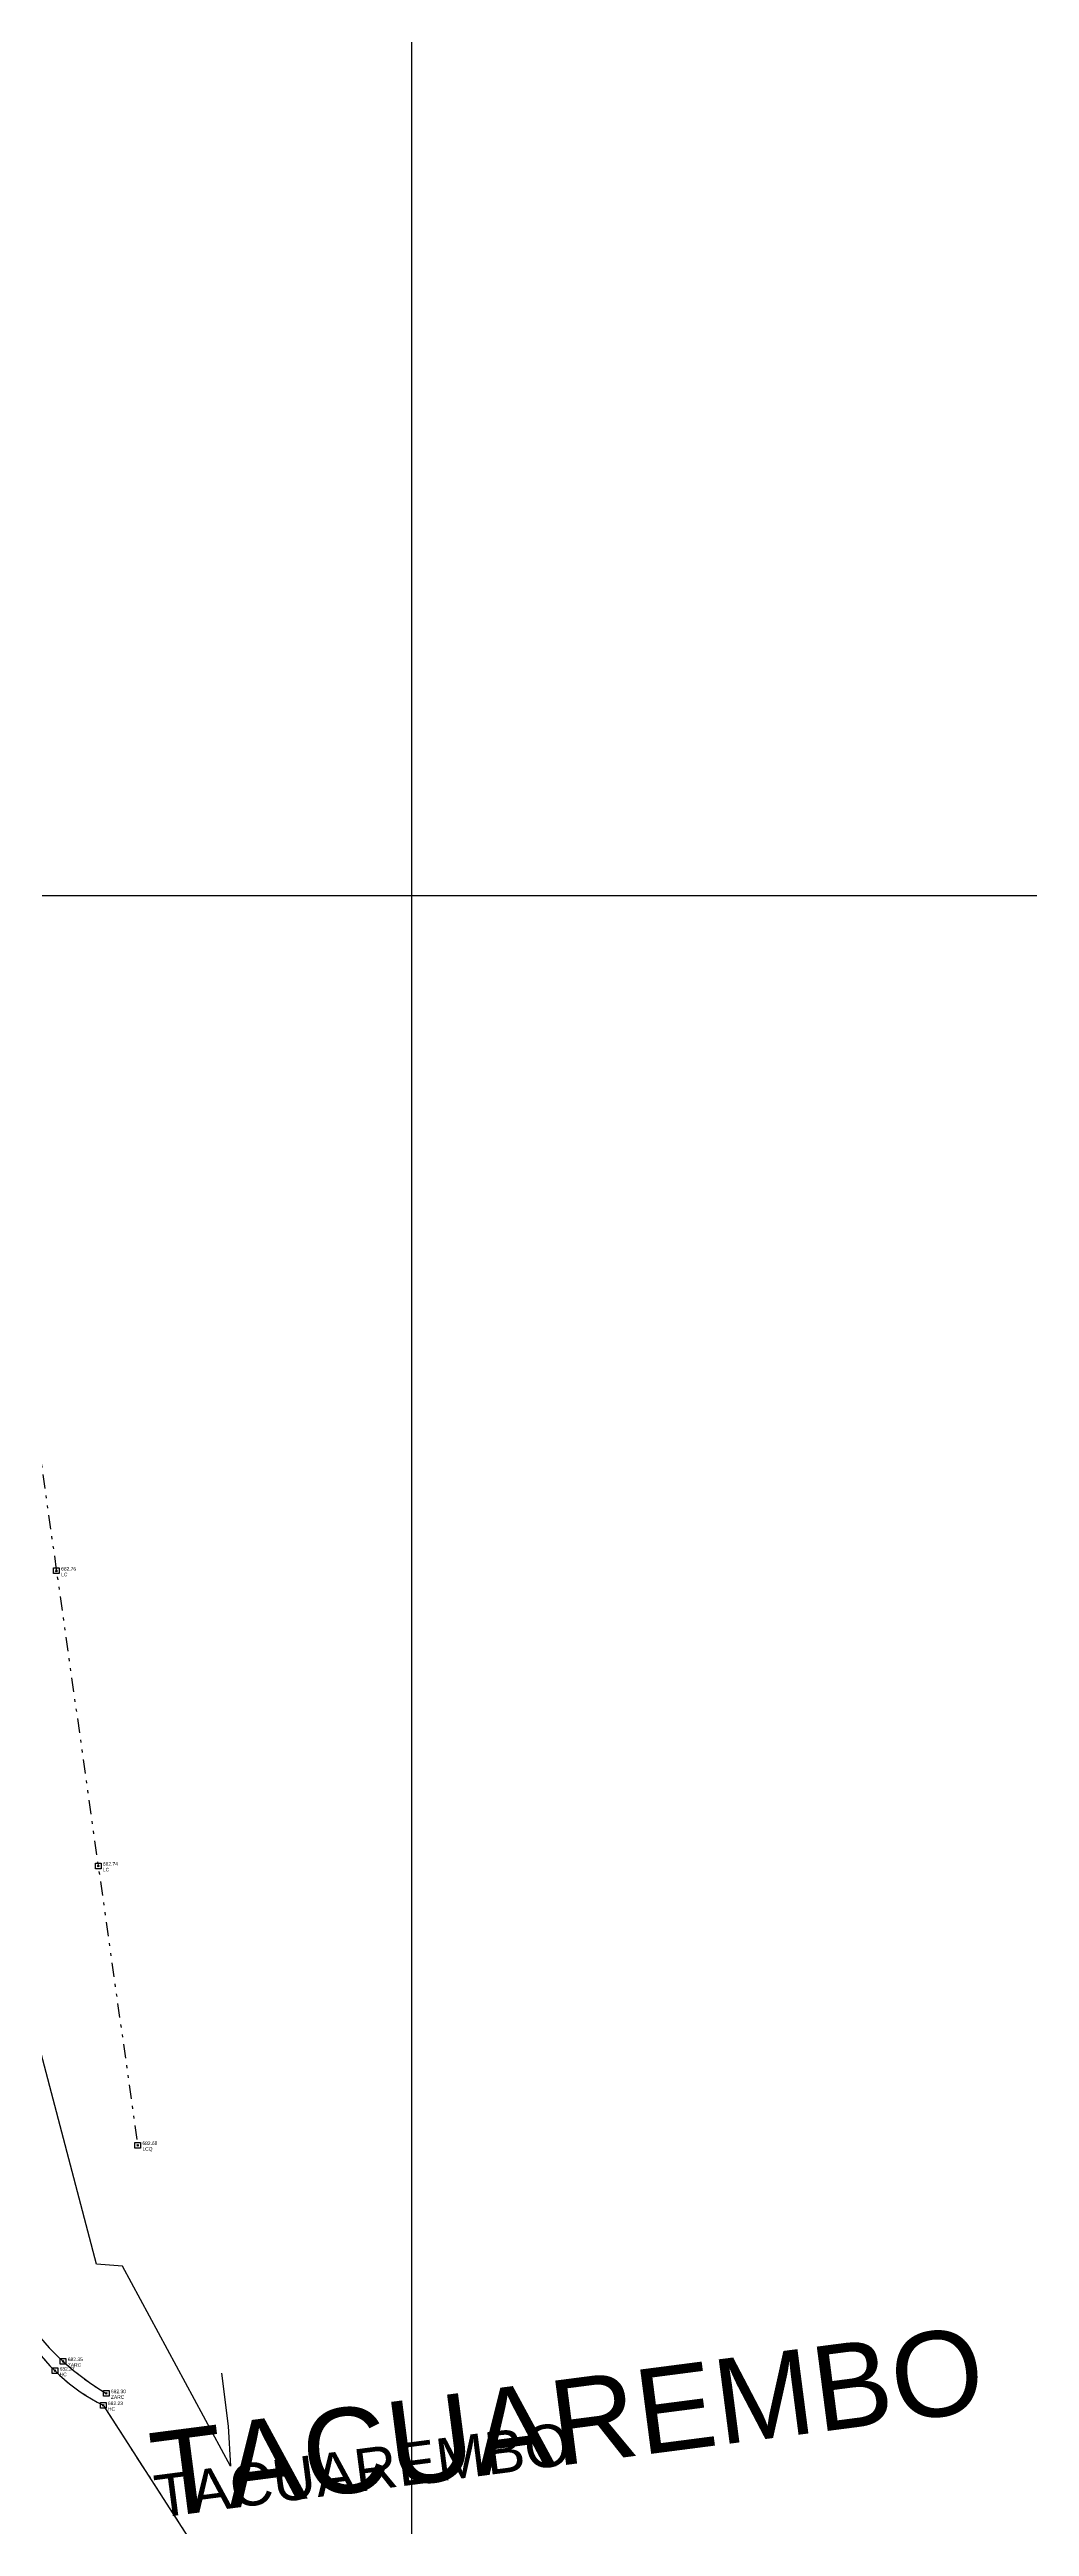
# Model space of a CAD drawing. Extents: x 350769 to 354978, y 6304672 to 6307963.
# Drawn here: x 352787.2 to 352821.8, y 6305642.5 to 6305729.8 of the extents above; entities that cross this region are included whole.
import ezdxf

# ---------------------------------------------------------------- set-up
doc = ezdxf.new("R2010")
doc.units = 0
doc.header["$PDMODE"] = 35
doc.header["$PDSIZE"] = 0.03
for name, pattern in [('4.0 - LO RECABARREN - DESNIVEL NUEVO$0$HIDDEN', [0.375, 0.25, -0.125]), ('CONTINUOS', [0]), ('DASHED', [19.05, 12.7, -6.35]), ('DIVIDE', [1.25, 0.5, -0.25, 0, -0.25, 0, -0.25]), ('JPG_DASHDOT', [1, 0.5, -0.25, 0, -0.25])]:
    doc.linetypes.add(name, pattern=pattern)
doc.layers.get('0').update_dxf_attribs({"linetype": 'CONTINUOUS'})
for name, color, linetype in [('03_S2_Pav ext_Borde vereda', 7, 'CONTINUOUS'), ('1-CALLE_NOMBRE', 6, 'CONTINUOUS'), ('1-coordenadas', 8, 'CONTINUOUS'), ('1-LINEA DE CIERRO', 7, 'DIVIDE'), ('1-PAVIMENTO', 161, 'CONTINUOUS'), ('1-SOLERA', 212, 'CONTINUOUS'), ('C-TINN', 5, 'CONTINUOUS'), ('C-TOPO-MAJR', 9, 'CONTINUOUS'), ('TOP-URB-SOLERAS', 2, 'JPG_DASHDOT'), ('V-NODE-TEXT DIC 2012', 31, 'CONTINUOUS')]:
    doc.layers.add(name, color=color, linetype=linetype)
doc.layers.add('0_ASD_TOPOGRAFIA_ELEMENTOS', color=7, linetype='CONTINUOS', lineweight=5, true_color=0xbdbdbd)
doc.styles.add('A', font='arial.ttf', dxfattribs={"height": 2})

# ---------------------------------------------------------------- blocks, each defined once
blk = doc.blocks.new('COORDENADAS')
at = {"layer": '1-coordenadas'}
for p, q in [((620, -900.625), (620, -0.625)), ((20, -500.625), (1420, -500.625))]:
    blk.add_line(p, q, dxfattribs=at)
blk = doc.blocks.new('TOPOGRAFIA')
at = {"layer": '1-coordenadas', "color": 9, "linetype": '4.0 - LO RECABARREN - DESNIVEL NUEVO$0$HIDDEN', "lineweight": 0, "ltscale": 50, "true_color": 0xbdbdbd}
for p, q in [((390800, 6302300), (390800, 6303200)), ((390200, 6302700), (390900, 6302700))]:
    blk.add_line(p, q, dxfattribs=at)
at = {"layer": '1-LINEA DE CIERRO', "color": 9, "true_color": 0xbdbdbd, "flags": 128}
blk.add_lwpolyline([(390783.396, 6302726.1), (390780.895, 6302723.086), (390782.561, 6302710.96), (390784.78, 6302695.225), (390787.451, 6302676.176), (390788.925, 6302665.765), (390790.32, 6302655.913)], dxfattribs=at)
at = {"layer": '1-PAVIMENTO', "color": 9, "true_color": 0xbdbdbd}
blk.add_line((390789.102, 6302646.736), (390793.355, 6302640.143), dxfattribs=at)
at = {"layer": '1-PAVIMENTO', "color": 9, "true_color": 0xbdbdbd, "flags": 128}
blk.add_lwpolyline([(390786.357, 6302649.241, 0.136255), (390789.102, 6302646.736)], format="xyb", dxfattribs=at)
at = {"layer": '1-SOLERA', "color": 9, "true_color": 0xbdbdbd, "flags": 128}
blk.add_lwpolyline([(390784.679, 6302662.102), (390786.445, 6302649.675, 0.101043), (390789.208, 6302647.156, 0.900908)], format="xyb", dxfattribs=at)
at = {"layer": 'C-TINN', "color": 9, "linetype": 'Continuous', "lineweight": -3, "true_color": 0xbdbdbd}
for points, elevation in [([(390787.351, 6302676.076), (390787.351, 6302676.276), (390787.551, 6302676.276), (390787.551, 6302676.076), (390787.351, 6302676.076)], 682.762), ([(390788.825, 6302665.665), (390788.825, 6302665.865), (390789.025, 6302665.865), (390789.025, 6302665.665), (390788.825, 6302665.665)], 682.743), ([(390790.22, 6302655.813), (390790.22, 6302656.013), (390790.42, 6302656.013), (390790.42, 6302655.813), (390790.22, 6302655.813)], 682.685), ([(390787.297, 6302647.854), (390787.297, 6302648.054), (390787.497, 6302648.054), (390787.497, 6302647.854), (390787.297, 6302647.854)], 682.269), ([(390787.586, 6302648.188), (390787.586, 6302648.388), (390787.786, 6302648.388), (390787.786, 6302648.188), (390787.586, 6302648.188)], 682.349), ([(390789.002, 6302646.636), (390789.002, 6302646.836), (390789.202, 6302646.836), (390789.202, 6302646.636), (390789.002, 6302646.636)], 682.229), ([(390789.108, 6302647.056), (390789.108, 6302647.256), (390789.308, 6302647.256), (390789.308, 6302647.056), (390789.108, 6302647.056)], 682.305)]:
    blk.add_lwpolyline(points, dxfattribs=dict(at, elevation=elevation))
for p in [(390787.451, 6302676.176, 682.762), (390788.925, 6302665.765, 682.743), (390790.32, 6302655.913, 682.685), (390787.397, 6302647.954, 682.269), (390787.686, 6302648.288, 682.349), (390789.208, 6302647.156, 682.305), (390789.102, 6302646.736, 682.229)]:
    blk.add_point(p, dxfattribs=at)
at = {"layer": 'C-TOPO-MAJR', "color": 9, "linetype": 'Continuous', "lineweight": -3, "true_color": 0xbdbdbd, "elevation": 682.5}
blk.add_lwpolyline([(390793.276, 6302647.867), (390793.511, 6302645.998), (390793.593, 6302644.589), (390789.779, 6302651.65), (390788.87, 6302651.715), (390786.721, 6302659.861)], dxfattribs=at)
at = {"layer": 'V-NODE-TEXT DIC 2012', "color": 9, "lineweight": -2, "true_color": 0xbdbdbd}
for p in [(390787.451, 6302676.176), (390788.925, 6302665.765), (390790.32, 6302655.913), (390787.397, 6302647.954), (390787.686, 6302648.288), (390789.208, 6302647.156), (390789.102, 6302646.736)]:
    blk.add_point(p, dxfattribs=at)
at = {"layer": '1-CALLE_NOMBRE', "color": 9, "true_color": 0xbdbdbd, "style": 'A'}
blk.add_text('TACUAREMBO', height=3, rotation=7.39004, dxfattribs=at).set_placement((390791.022, 6302642.763))
at = {"layer": 'V-NODE-TEXT DIC 2012', "color": 9, "true_color": 0xbdbdbd}
for s, p in [('682.76', (390787.618, 6302676.184)), ('LC', (390787.618, 6302675.984)), ('682.74', (390789.092, 6302665.773)), ('LC', (390789.092, 6302665.573)), ('682.68', (390790.487, 6302655.921)), ('LCQ', (390790.487, 6302655.721)), ('682.27', (390787.564, 6302647.962)), ('HC', (390787.564, 6302647.762)), ('ZARC', (390787.853, 6302648.096)), ('682.35', (390787.853, 6302648.296)), ('682.23', (390789.269, 6302646.744)), ('ZARC', (390789.375, 6302646.964)), ('682.30', (390789.375, 6302647.164)), ('HC', (390789.269, 6302646.544))]:
    blk.add_text(s, height=0.125, dxfattribs=at).set_placement(p)

msp = doc.modelspace()

# ---------------------------------------------------------------- hatches: boundary and pattern name
at = {"layer": '03_S2_Pav ext_Borde vereda'}
h = msp.add_hatch(dxfattribs=at)
h.set_pattern_fill('DOTS', color=256, scale=0.2)
h.set_pattern_definition([(0, (0, 0), (0.079375, 0.15875), [0, -0.15875])])
edge = h.paths.add_edge_path()
edge.add_arc((352748.807, 6305741.269), 0.6, 191.95147, 355.64546, ccw=False)
edge.add_arc((352792.166, 6305750.447), 44.919, 191.66583, 191.95147, ccw=False)
edge.add_line((352748.174, 6305741.364), (352741.238, 6305741.435))
edge.add_arc((352792.166, 6305750.447), 51.719, 188.01255, 190.0351, ccw=False)
edge.add_line((352740.951, 6305743.238), (352740.749, 6305743.24))
edge.add_arc((352792.166, 6305750.447), 51.919, 187.97918, 192.06027)
edge.add_arc((352692.496, 6305729.152), 50, 5.60379, 12.06027, ccw=False)
edge.add_arc((352885.486, 6305749.065), 144.016, 185.9908, 195.05624)
edge.add_arc((352743.517, 6305710.875), 3, -16.83045, 15.05624, ccw=False)
edge.add_line((352746.389, 6305710.007), (352745.329, 6305706.502))
edge.add_arc((352748.2, 6305705.634), 3, 163.16955, 198.16955)
edge.add_line((352745.35, 6305704.698), (352746.83, 6305700.188))
edge.add_arc((353217.983, 6305866.064), 499.5, 199.39537, 202.53487)
edge.add_line((352756.622, 6305674.633), (352763.639, 6305654.529))
edge.add_line((352763.639, 6305654.529), (352766.426, 6305646.435))
edge.add_arc((352769.263, 6305647.412), 3, 199.00209, 234.00306)
edge.add_line((352767.5, 6305644.985), (352769.962, 6305643.197))
edge.add_arc((352768.198, 6305640.77), 3, 17.97636, 54.00146, ccw=False)
edge.add_arc((351870.786, 6305349.592), 946.469, 17.70596, 17.976359, ccw=False)
edge.add_arc((357774.17, 6306970.411), 5176.321, 194.922513, 195.061819)
edge.add_arc((352345.674, 6305526.266), 441.256, 9.34098, 12.96792, ccw=False)
edge.add_line((352781.079, 6305597.886), (352781.449, 6305594.732))
edge.add_line((352781.449, 6305594.732), (352781.712, 6305591.66))
edge.add_line((352781.712, 6305591.66), (352781.839, 6305588.604))
edge.add_line((352781.839, 6305588.604), (352781.836, 6305585.625))
edge.add_line((352781.836, 6305585.625), (352781.765, 6305582.656))
edge.add_line((352781.765, 6305582.656), (352781.694, 6305579.728))
edge.add_line((352781.694, 6305579.728), (352781.692, 6305576.786))
edge.add_line((352781.692, 6305576.786), (352781.816, 6305573.824))
edge.add_line((352781.816, 6305573.824), (352782.133, 6305570.857))
edge.add_line((352782.133, 6305570.857), (352782.422, 6305567.893))
edge.add_arc((352351.016, 6305527.324), 433.31, 3.22552, 5.37215, ccw=False)
edge.add_line((352783.639, 6305551.705), (352784.663, 6305533.533))
edge.add_line((352784.663, 6305533.533), (352784.863, 6305533.544))
edge.add_line((352784.863, 6305533.544), (352784.761, 6305535.341))
edge.add_line((352784.761, 6305535.341), (352791.052, 6305535.696))
edge.add_line((352791.052, 6305535.696), (352790.129, 6305552.071))
edge.add_arc((352351.167, 6305527.339), 439.658, 3.2247, 6.06057)
edge.add_arc((352790.357, 6305573.969), 2, 6.0606, 186.0606, ccw=False)
edge.add_arc((352351.162, 6305527.338), 443.663, 3.21745, 6.06057, ccw=False)
edge.add_line((352794.126, 6305552.239), (352795.045, 6305535.921))
edge.add_line((352795.045, 6305535.921), (352802.334, 6305536.332))
edge.add_line((352802.334, 6305536.332), (352802.435, 6305534.534))
edge.add_line((352802.435, 6305534.534), (352802.635, 6305534.546))
edge.add_line((352802.635, 6305534.546), (352801.614, 6305552.661))
edge.add_arc((352351.183, 6305527.34), 451.142, 3.21751, 7.53958)
edge.add_line((352798.425, 6305586.535), (352797.901, 6305589.489))
edge.add_line((352797.901, 6305589.489), (352797.337, 6305592.434))
edge.add_line((352797.337, 6305592.434), (352796.696, 6305595.358))
edge.add_line((352796.696, 6305595.358), (352795.983, 6305598.257))
edge.add_line((352795.983, 6305598.257), (352795.231, 6305601.141))
edge.add_line((352795.231, 6305601.141), (352794.478, 6305604.033))
edge.add_line((352794.478, 6305604.033), (352793.76, 6305606.951))
edge.add_line((352793.76, 6305606.951), (352793.112, 6305609.908))
edge.add_line((352793.112, 6305609.908), (352792.539, 6305612.89))
edge.add_line((352792.539, 6305612.89), (352792.032, 6305615.833))
edge.add_arc((352349.379, 6305527.058), 451.467, 11.34037, 13.00836)
edge.add_arc((357774.17, 6306970.411), 5162.321, 194.999983, 195.064624, ccw=False)
edge.add_arc((357774.17, 6306970.411), 5162.321, 194.918755, 194.999983, ccw=False)
edge.add_arc((351870.786, 6305349.592), 960.469, 17.685582, 18.028446)
edge.add_line((352784.099, 6305646.847), (352779.713, 6305660.065))
edge.add_line((352779.713, 6305660.065), (352778.245, 6305664.271))
edge.add_arc((352781.077, 6305665.26), 3, 164.24265, 199.24197, ccw=False)
edge.add_line((352778.19, 6305666.074), (352779.097, 6305669.287))
edge.add_arc((352776.209, 6305670.102), 3, 344.24265, 379.24117)
edge.add_line((352779.042, 6305671.091), (352775.313, 6305681.773))
edge.add_arc((353217.983, 6305866.064), 479.5, 199.39537, 202.60286, ccw=False)
edge.add_arc((352886.447, 6305749.311), 128.007, 193.01673, 199.38233, ccw=False)
edge.add_line((352761.729, 6305720.48), (352761.207, 6305722.929))
edge.add_arc((352758.273, 6305722.303), 3, 12.04339, 47.04339)
edge.add_line((352760.317, 6305724.499), (352758.056, 6305726.605))
edge.add_arc((352760.094, 6305728.805), 3, 189.01527, 227.18381, ccw=False)
edge.add_arc((352890.905, 6305749.734), 135.474, 186.61724, 189.08835, ccw=False)
edge.add_arc((352776.2, 6305736.427), 20, 179.05002, 186.61444, ccw=False)
edge.add_arc((352822.484, 6305735.659), 66.291, 173.57381, 179.05002, ccw=False)
edge.add_line((352756.61, 6305743.079), (352756.409, 6305743.081))
edge.add_arc((352822.484, 6305735.659), 66.491, 173.59144, 175.14861)
edge.add_line((352756.232, 6305741.282), (352749.412, 6305741.352))
edge.add_arc((352781.038, 6305739.581), 31.675, 176.79514, 177.02683)

# ---------------------------------------------------------------- linework, layer by layer
at = {"layer": 'TOP-URB-SOLERAS'}
msp.add_line((352789.102, 6305646.736), (352793.355, 6305640.143), dxfattribs=at)
at = {"layer": 'TOP-URB-SOLERAS', "flags": 128}
for points in [[(352784.679, 6305662.102), (352786.445, 6305649.675, 0.101043), (352789.208, 6305647.156, 0.900908)], [(352786.357, 6305649.241, 0.136255), (352789.102, 6305646.736)]]:
    msp.add_lwpolyline(points, format="xyb", dxfattribs=at)

# ---------------------------------------------------------------- block references
at = {"color": 252, "linetype": 'DASHED'}
msp.add_blockref('COORDENADAS', (352180, 6306200.625), dxfattribs=at)

# ---------------------------------------------------------------- texts
at = {"layer": '1-CALLE_NOMBRE', "style": 'A'}
msp.add_text('TACUAREMBO', height=1.5, rotation=7.39004, dxfattribs=at).set_placement((352791.022, 6305642.763))

# ---------------------------------------------------------------- next in the draw order: block references
at = {"layer": '0_ASD_TOPOGRAFIA_ELEMENTOS', "color": 30, "true_color": 0xf26507}
msp.add_blockref('TOPOGRAFIA', (-38000, 3000), dxfattribs=at)

doc.saveas('drawing.dxf')
